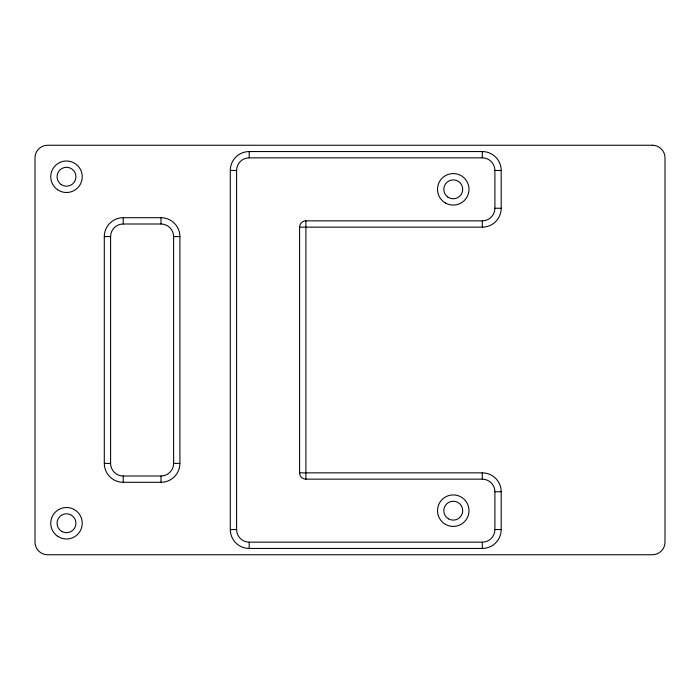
<?xml version="1.0" encoding="UTF-8"?>
<svg xmlns="http://www.w3.org/2000/svg" width="700" height="700" viewBox="0 0 700 700"><rect width="100%" height="100%" fill="white"/><g stroke="black" fill="none" stroke-linecap="round" stroke-linejoin="round"><path stroke-width="1.05" d="M299.6 472.85L482.3 472.85A18.9 18.9 0 0 1 501.2 491.75L501.2 529.55A18.9 18.9 0 0 1 482.3 548.45L249.2 548.45A18.9 18.9 0 0 1 230.3 529.55L230.3 170.45A18.9 18.9 0 0 1 249.2 151.55L482.3 151.55A18.9 18.9 0 0 1 501.2 170.45L501.2 208.25A18.9 18.9 0 0 1 482.3 227.15L299.6 227.15L299.6 472.85A6.3 6.3 0 0 0 305.9 479.15L482.3 479.15A12.6 12.6 0 0 1 494.9 491.75L494.9 529.55A12.6 12.6 0 0 1 482.3 542.15L249.2 542.15A12.6 12.6 0 0 1 236.6 529.55L236.6 170.45A12.6 12.6 0 0 1 249.2 157.85L482.3 157.85A12.6 12.6 0 0 1 494.9 170.45L494.9 208.25A12.6 12.6 0 0 1 482.3 220.85L305.9 220.85A6.3 6.3 0 0 0 299.6 227.15M230.3 170.45L236.6 170.45M494.9 170.45L501.2 170.45M494.9 208.25L501.2 208.25M123.2 217.7L161 217.7A18.9 18.9 0 0 1 179.9 236.6L179.9 463.4A18.9 18.9 0 0 1 161 482.3L123.2 482.3A18.9 18.9 0 0 1 104.3 463.4L104.3 236.6A18.9 18.9 0 0 1 123.2 217.7L123.2 224A12.6 12.6 0 0 0 110.6 236.6L110.6 463.4A12.6 12.6 0 0 0 123.2 476L161 476A12.6 12.6 0 0 0 173.6 463.4L173.6 236.6A12.6 12.6 0 0 0 161 224L123.2 224M104.3 236.6L110.6 236.6M173.6 236.6L179.9 236.6M104.3 463.4L110.6 463.4M173.6 463.4L179.9 463.4M494.9 491.75L501.2 491.75M230.3 529.55L236.6 529.55M494.9 529.55L501.2 529.55M482.3 151.55L482.3 157.85M482.3 220.85L482.3 227.15M482.3 472.85L482.3 479.15M482.3 542.15L482.3 548.45M305.9 220.85L305.9 479.15M249.2 151.55L249.2 157.85M249.2 542.15L249.2 548.45M161 217.7L161 224M161 476L161 482.3M123.2 476L123.2 482.3M652.4 145.25L47.6 145.25A12.6 12.6 0 0 0 35 157.85L35 542.15A12.6 12.6 0 0 0 47.6 554.75L652.4 554.75A12.6 12.6 0 0 0 665 542.15L665 157.85A12.6 12.6 0 0 0 652.4 145.25M61.206 184.572A9.45 9.45 0 0 0 75.924 177.424A9.45 9.45 0 0 0 62.37 168.254A9.45 9.45 0 0 0 61.206 184.572M61.775 531.431A9.45 9.45 0 0 0 75.95 523.25A9.45 9.45 0 0 0 61.775 515.069A9.45 9.45 0 0 0 61.775 531.431M448.534 518.858A9.45 9.45 0 0 0 462.709 510.676A9.45 9.45 0 0 0 448.534 502.486A9.45 9.45 0 0 0 448.534 518.858M447.956 197.155A9.45 9.45 0 0 0 462.683 189.998A9.45 9.45 0 0 0 449.129 180.827A9.45 9.45 0 0 0 447.956 197.155M57.671 189.796A15.75 15.75 0 0 0 82.206 177.87A15.75 15.75 0 0 0 59.614 162.584A15.75 15.75 0 0 0 57.671 189.796M445.384 202.965A15.75 15.75 0 0 0 469.009 189.324A15.75 15.75 0 0 0 445.384 175.691A15.75 15.75 0 0 0 445.384 202.965M57.671 536.296A15.75 15.75 0 0 0 82.206 524.37A15.75 15.75 0 0 0 59.614 509.084A15.75 15.75 0 0 0 57.671 536.296M445.384 524.309A15.75 15.75 0 0 0 469.009 510.676A15.75 15.75 0 0 0 445.384 497.035A15.75 15.75 0 0 0 445.384 524.309"/></g></svg>
